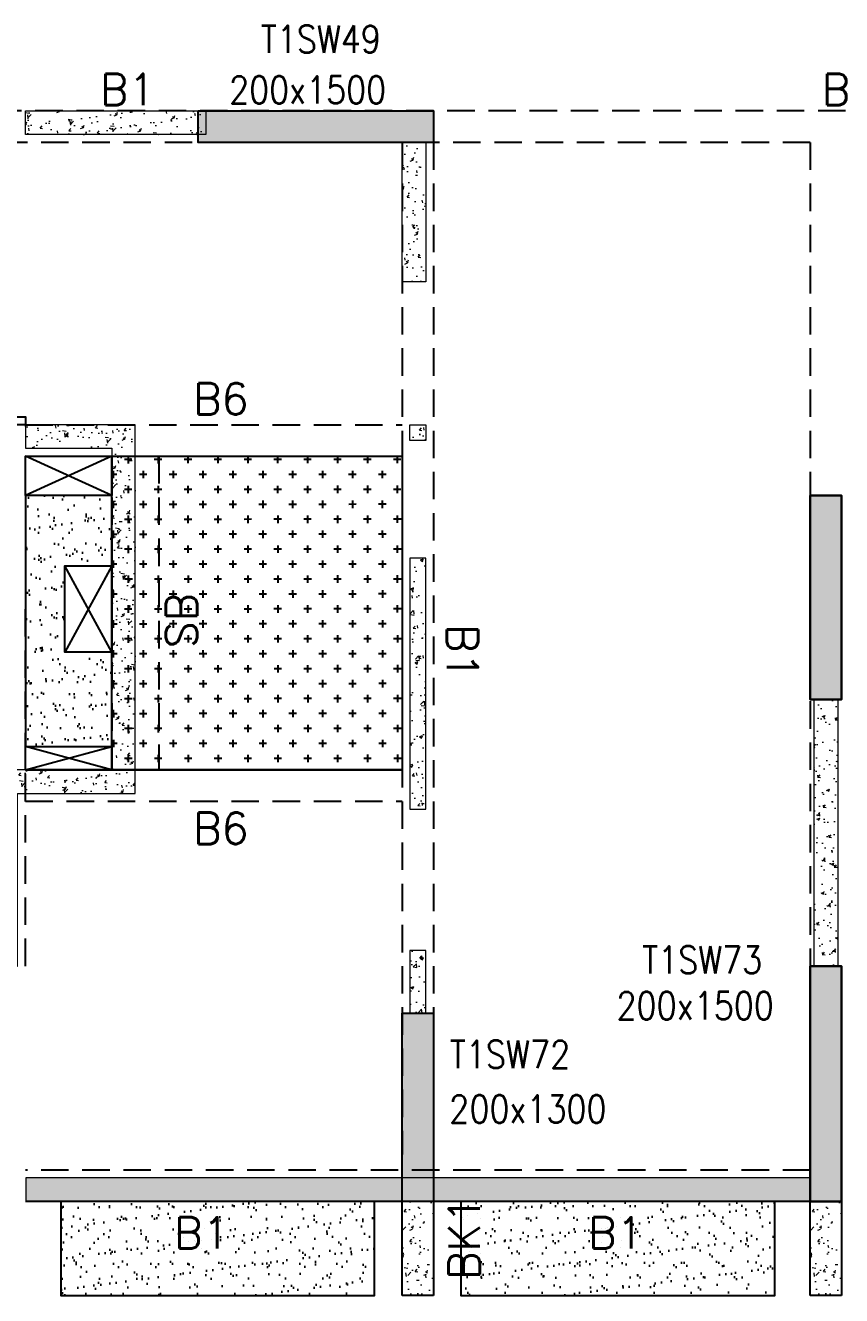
# Model space of a CAD drawing. Header units: millimetres. Extents: x 1078357 to 2594950, y -4969473 to -4636555.
# Drawn here: x 1955626 to 1960826, y -4669704 to -4661608 of the extents above; entities that cross this region are included whole.
import ezdxf

# ---------------------------------------------------------------- set-up
doc = ezdxf.new("R2010")
doc.units = ezdxf.units.MM
for name, pattern in [('CONTINOUS', [0]), ('HIDDEN', [0.375, 0.25, -0.125]), ('New Retail block$0$CONTINOUS', [0])]:
    doc.linetypes.add(name, pattern=pattern)
for name, color, linetype, lineweight in [('A-_ANOTDIMA_D-', 6, 'Continuous', 13), ('COL. NO.', 30, 'Continuous', 25), ('COL. SIZE', 7, 'Continuous', 25), ('HATCH', 8, 'Continuous', 30), ('S-NON STR RCC WALL', 8, 'Continuous', 0)]:
    doc.layers.add(name, color=color, linetype=linetype, lineweight=lineweight)
for name, color, linetype in [('B-200x325', 201, 'HIDDEN'), ('B-200x650', 241, 'HIDDEN'), ('B-300xSLAB THK.', 151, 'Continuous'), ('BK1-200x650', 241, 'HIDDEN'), ('DROP SLAB', 8, 'Continuous'), ('S-COLUMN_SHEAR WALL', 1, 'Continuous'), ('S-PROJECTION', 54, 'New Retail block$0$CONTINOUS'), ('SLAB FOLD', 8, 'Continuous')]:
    doc.layers.add(name, color=color, linetype=linetype)
doc.styles.add('ROMANS', font='romans.shx', dxfattribs={"width": 0.85})

# ---------------------------------------------------------------- blocks, each defined once
blk = doc.blocks.new('G$CD63B60BD')
at = {"layer": 'COL. NO.', "linetype": 'Continuous', "style": 'ROMANS', "width": 0.85}
for s, p in [('T1SW49', (27799.5, 7320.5, -320.4)), ('T1SW73', (30229.3, 1452.6, -320.4)), ('T1SW72', (29004.9, 849.9, -320.4))]:
    blk.add_text(s, height=175, dxfattribs=at).set_placement(p)
at = {"layer": 'COL. SIZE', "linetype": 'Continuous', "style": 'ROMANS', "width": 0.85}
for s, p in [('200x1500', (27598.3, 6997, -320.4)), ('200x1500', (30066.9, 1160.2, -320.4)), ('200x1300', (29000.9, 502.1, -320.4))]:
    blk.add_text(s, height=175, dxfattribs=at).set_placement(p)

msp = doc.modelspace()

# ---------------------------------------------------------------- hatches: boundary and pattern name
at = {"layer": 'DROP SLAB'}
h = msp.add_hatch(dxfattribs=at)
h.set_pattern_fill('CROSS', color=8, scale=15, angle=0.03079)
h.set_pattern_definition([(180.03079016, (-9015663.54, 42172636.92), (-95.19879988, -95.30117261), [47.625, -142.875]), (270.03079016, (-9015687.36, 42172660.72), (95.30117261, -95.19879988), [47.625, -142.875])])
h.paths.add_polyline_path([(1956176.2, -4664353.8), (1958026.2, -4664353.7), (1958026.2, -4666353.5), (1956176.2, -4666353.7)])
at = {"layer": 'HATCH'}
h = msp.add_hatch(dxfattribs=at)
h.set_pattern_fill('AR-SAND', color=8, scale=3, angle=180.02985)
h.set_pattern_definition([(37.47015413, (-4239566.87, 23610371.66), (-4.72361136, 146.8264517), [0, -115.824, 0, -129.54, 0, -123.825]), (7.4701541, (-4239566.87, 23610371.66), (134.9689868, 214.9772528), [0, -62.484, 0, -104.394, 0, -40.005]), (327.47015413, (-4239660.6, 23610371.71), (237.29790347, 0.3075449), [0, -38.1, 0, -137.16, 0, -179.07]), (317.4701541, (-4239660.6, 23610371.7), (229.1017424, 66.759465), [0, -19.05, 0, -89.916, 0, -102.87])])
h.paths.add_polyline_path([(1955626.3, -4666203.7), (1956176.3, -4666203.7), (1956176.3, -4665603.7), (1955876.4, -4665603.7), (1955876.4, -4665053.7), (1956176.3, -4665053.8), (1956176.3, -4664603.7), (1955626.4, -4664603.7)])
h = msp.add_hatch(dxfattribs=at)
h.set_pattern_fill('AR-SAND', color=8, scale=3, angle=179.97015)
h.set_pattern_definition([(37.47015413, (-3111881.55, 18702404.81), (-4.72361136, 146.8264517), [0, -115.824, 0, -129.54, 0, -123.825]), (7.4701541, (-3111881.55, 18702404.8), (134.9689868, 214.9772528), [0, -62.484, 0, -104.394, 0, -40.005]), (327.4701541, (-3111975.27, 18702404.86), (237.2979035, 0.3075449), [0, -38.1, 0, -137.16, 0, -179.07]), (317.4701541, (-3111975.27, 18702404.86), (229.1017424, 66.759465), [0, -19.05, 0, -89.916, 0, -102.87])])
h.paths.add_polyline_path([(1957851.4, -4669103.8), (1955851.4, -4669103.8), (1955851.4, -4669703.8), (1957851.4, -4669703.8)])
h = msp.add_hatch(dxfattribs=at)
h.set_pattern_fill('AR-SAND', color=8, scale=3, angle=179.97015)
h.set_pattern_definition([(37.47015413, (-3114431.55, 18702404.81), (-4.72361136, 146.8264517), [0, -115.824, 0, -129.54, 0, -123.825]), (7.4701541, (-3114431.55, 18702404.8), (134.9689868, 214.9772528), [0, -62.484, 0, -104.394, 0, -40.005]), (327.4701541, (-3114525.27, 18702404.86), (237.2979035, 0.3075449), [0, -38.1, 0, -137.16, 0, -179.07]), (317.4701541, (-3114525.27, 18702404.86), (229.1017424, 66.759465), [0, -19.05, 0, -89.916, 0, -102.87])])
h.paths.add_polyline_path([(1960401.4, -4669103.8), (1958401.4, -4669103.8), (1958401.4, -4669703.8), (1960401.4, -4669703.8)])
at = {"layer": 'S-COLUMN_SHEAR WALL', "lineweight": 25}
h = msp.add_hatch(color=1, dxfattribs=at)
h.dxf.hatch_style = 1
h.paths.add_polyline_path([(1956726.2, -4662153.8), (1958226.2, -4662153.8), (1958226.2, -4662353.8), (1956726.2, -4662353.8)])
at = {"layer": 'S-COLUMN_SHEAR WALL', "lineweight": 25, "extrusion": (-1.00316e-06, -1.91639e-11, 1)}
h = msp.add_hatch(color=1, dxfattribs=at)
h.dxf.hatch_style = 1
h.paths.add_polyline_path([(1960626.2, -4664603.8), (1960826.2, -4664603.8), (1960826.2, -4665903.8), (1960626.2, -4665903.8)])
at = {"layer": 'S-COLUMN_SHEAR WALL', "lineweight": 25, "extrusion": (1.00316e-06, -2.11765e-11, 1)}
h = msp.add_hatch(color=1, dxfattribs=at)
h.dxf.hatch_style = 1
h.paths.add_polyline_path([(1960826.2, -4664603.8), (1960626.2, -4664603.8), (1960626.2, -4665903.8), (1960826.2, -4665903.8)])
at = {"layer": 'S-COLUMN_SHEAR WALL', "lineweight": 25, "extrusion": (-1.00316e-06, -1.91639e-11, 1)}
h = msp.add_hatch(color=1, dxfattribs=at)
h.dxf.hatch_style = 1
h.paths.add_polyline_path([(1960626.2, -4669103.8), (1960826.2, -4669103.8), (1960826.2, -4667603.8), (1960626.2, -4667603.8)])
at = {"layer": 'S-COLUMN_SHEAR WALL', "lineweight": 25, "extrusion": (1.00316e-06, -2.11765e-11, 1)}
h = msp.add_hatch(color=1, dxfattribs=at)
h.dxf.hatch_style = 1
h.paths.add_polyline_path([(1960826.2, -4669103.8), (1960626.2, -4669103.8), (1960626.2, -4667603.8), (1960826.2, -4667603.8)])
at = {"layer": 'S-COLUMN_SHEAR WALL', "lineweight": 25}
h = msp.add_hatch(color=1, dxfattribs=at)
h.dxf.hatch_style = 1
h.paths.add_polyline_path([(1958226.2, -4667903.8), (1958226.2, -4669103.8), (1958026.2, -4669103.8), (1958026.2, -4667903.8)])
at = {"layer": 'S-NON STR RCC WALL'}
h = msp.add_hatch(dxfattribs=at)
h.set_pattern_fill('AR-CONC', color=256)
h.set_pattern_definition([(50, (-4410069.28, 23210408.14), (182.184669, -15.9390855), [19.05, -209.55]), (355, (-4410069.28, 23210408.14), (-35.2434214, 191.0568452), [15.24, -167.6405842]), (100.4514447, (-4410054.1, 23210406.81), (146.9412471, 175.1177519), [16.1900088, -178.0902446]), (46.1842, (-4410069.28, 23210458.94), (271.0790409, -42.042328), [28.575, -314.325]), (96.6355576, (-4410046.7, 23210455.44), (237.404134, 247.4261246), [24.2850231, -267.1356082]), (351.1841512, (-4410069.28, 23210458.94), (237.404134, 247.4261246), [22.859967, -251.459732]), (21, (-4410043.88, 23210446.24), (151.6143913, -102.2651982), [19.05, -209.55]), (326, (-4410043.88, 23210446.24), (61.8020283, 184.1879661), [15.24, -167.64]), (71.451445, (-4410031.24, 23210437.72), (213.4164193, 81.9227689), [16.1900088, -178.0899376]), (37.5, (-4410069.28, 23210408.14), (3.08860325, 84.55503887), [0, -165.608, 0, -170.18, 0, -168.275]), (7.5, (-4410069.28, 23210408.14), (66.8196625, 100.18057482), [0, -97.028, 0, -161.798, 0, -64.135]), (327.5, (-4410125.92, 23210408.14), (135.59059517, -5.728744), [0, -63.5, 0, -198.12, 0, -262.89]), (317.5, (-4410151.32, 23210408.14), (148.1291814, 25.42649103), [0, -82.55, 0, -131.572, 0, -186.69])])
h.paths.add_polyline_path([(1956776.4, -4662303.8), (1955626.4, -4662303.8), (1955626.4, -4662153.8), (1956776.4, -4662153.8)])
h = msp.add_hatch(dxfattribs=at)
h.set_pattern_fill('AR-CONC', color=256, angle=180)
h.set_pattern_definition([(50, (-5493508.74, 27891137.3), (182.184669, -15.93908554), [19.05, -209.55]), (355, (-5493508.74, 27891137.3), (-35.2434214, 191.0568452), [15.24, -167.6405842]), (100.4514447, (-5493493.56, 27891135.97), (146.9412471, 175.1177519), [16.1900088, -178.0902446]), (46.1842, (-5493508.74, 27891188.1), (271.0790409, -42.042328), [28.575, -314.325]), (96.6355576, (-5493486.15, 27891184.6), (237.404134, 247.4261246), [24.2850231, -267.1356082]), (351.1841512, (-5493508.74, 27891188.1), (237.404134, 247.4261246), [22.859967, -251.459732]), (21, (-5493483.34, 27891175.4), (151.6143913, -102.2651982), [19.05, -209.55]), (326, (-5493483.34, 27891175.4), (61.8020283, 184.1879661), [15.24, -167.64]), (71.451445, (-5493470.7, 27891166.87), (213.4164193, 81.9227689), [16.1900088, -178.0899376]), (37.5, (-5493508.74, 27891137.3), (3.08860325, 84.55503887), [0, -165.608, 0, -170.18, 0, -168.275]), (7.5, (-5493508.74, 27891137.3), (66.8196625, 100.18057482), [0, -97.028, 0, -161.798, 0, -64.135]), (327.5, (-5493565.38, 27891137.3), (135.59059517, -5.72874399), [0, -63.5, 0, -198.12, 0, -262.89]), (317.5, (-5493590.78, 27891137.3), (148.1291814, 25.42649103), [0, -82.55, 0, -131.572, 0, -186.69])])
h.paths.add_polyline_path([(1958026.4, -4662353.8), (1958176.4, -4662353.8), (1958176.4, -4663243.7), (1958026.4, -4663243.7)])
h = msp.add_hatch(dxfattribs=at)
h.set_pattern_fill('AR-CONC', color=256, angle=180)
h.set_pattern_definition([(50, (-4410069.28, 23210408.14), (182.184669, -15.9390855), [19.05, -209.55]), (355, (-4410069.28, 23210408.14), (-35.2434214, 191.0568452), [15.24, -167.6405842]), (100.4514447, (-4410054.1, 23210406.81), (146.9412471, 175.1177519), [16.1900088, -178.0902446]), (46.1842, (-4410069.28, 23210458.94), (271.0790409, -42.042328), [28.575, -314.325]), (96.6355576, (-4410046.7, 23210455.44), (237.404134, 247.4261246), [24.2850231, -267.1356082]), (351.1841512, (-4410069.28, 23210458.94), (237.404134, 247.4261246), [22.859967, -251.459732]), (21, (-4410043.88, 23210446.24), (151.6143913, -102.2651982), [19.05, -209.55]), (326, (-4410043.88, 23210446.24), (61.8020283, 184.1879661), [15.24, -167.64]), (71.451445, (-4410031.24, 23210437.72), (213.4164193, 81.9227689), [16.1900088, -178.0899376]), (37.5, (-4410069.28, 23210408.14), (3.08860325, 84.55503887), [0, -165.608, 0, -170.18, 0, -168.275]), (7.5, (-4410069.28, 23210408.14), (66.8196625, 100.18057482), [0, -97.028, 0, -161.798, 0, -64.135]), (327.5, (-4410125.92, 23210408.14), (135.59059517, -5.728744), [0, -63.5, 0, -198.12, 0, -262.89]), (317.5, (-4410151.32, 23210408.14), (148.1291814, 25.42649103), [0, -82.55, 0, -131.572, 0, -186.69])])
h.paths.add_polyline_path([(1956326.4, -4666503.8), (1956326.4, -4664153.8), (1955626.4, -4664153.8), (1955626.4, -4664303.8), (1956176.4, -4664303.8), (1956176.4, -4666353.8), (1955426.4, -4666353.8), (1955426.4, -4667603.8), (1955576.4, -4667603.8), (1955576.4, -4666503.8)])
h = msp.add_hatch(dxfattribs=at)
h.set_pattern_fill('AR-CONC', color=256, angle=180)
h.set_pattern_definition([(50, (3055350.96, -9479255.7), (182.184669, -15.9390855), [19.05, -209.55]), (355, (3055350.96, -9479255.7), (-35.2434214, 191.056845), [15.24, -167.640584]), (100.4514447, (3055366.14, -9479257.02), (146.941247, 175.117752), [16.190009, -178.0902446]), (46.1842, (3055350.96, -9479204.9), (271.079041, -42.042328), [28.575, -314.325]), (96.6355576, (3055373.55, -9479208.4), (237.404134, 247.426125), [24.285023, -267.135608]), (351.184151, (3055350.96, -9479204.9), (237.404134, 247.426125), [22.859967, -251.459732]), (21, (3055376.36, -9479217.6), (151.6143913, -102.265198), [19.05, -209.55]), (326, (3055376.36, -9479217.6), (61.802028, 184.187966), [15.24, -167.64]), (71.451445, (3055389, -9479226.12), (213.416419, 81.922769), [16.190009, -178.0899376]), (37.5, (3055350.96, -9479255.69), (3.08860325, 84.5550389), [0, -165.608, 0, -170.18, 0, -168.275]), (7.5, (3055350.96, -9479255.69), (66.8196625, 100.1805748), [0, -97.028, 0, -161.798, 0, -64.135]), (327.5, (3055294.32, -9479255.69), (135.5905952, -5.728744), [0, -63.5, 0, -198.12, 0, -262.89]), (317.5, (3055268.92, -9479255.69), (148.1291814, 25.426491), [0, -82.55, 0, -131.572, 0, -186.69])])
h.paths.add_polyline_path([(1958076.4, -4664153.6), (1958176.4, -4664153.6), (1958176.4, -4664253.6), (1958076.4, -4664253.6)])
h = msp.add_hatch(dxfattribs=at)
h.set_pattern_fill('AR-CONC', color=256, angle=180)
h.set_pattern_definition([(50, (3055364.17, -9477891.03), (182.184669, -15.9390855), [19.05, -209.55]), (355, (3055364.17, -9477891.03), (-35.2434214, 191.056845), [15.24, -167.640584]), (100.4514447, (3055379.36, -9477892.36), (146.941247, 175.117752), [16.190009, -178.0902446]), (46.1842, (3055364.17, -9477840.23), (271.079041, -42.042328), [28.575, -314.325]), (96.6355576, (3055386.76, -9477843.73), (237.404134, 247.426125), [24.285023, -267.135608]), (351.184151, (3055364.17, -9477840.23), (237.404134, 247.426125), [22.859967, -251.459732]), (21, (3055389.57, -9477852.93), (151.6143913, -102.265198), [19.05, -209.55]), (326, (3055389.57, -9477852.93), (61.802028, 184.187966), [15.24, -167.64]), (71.451445, (3055402.2, -9477861.45), (213.416419, 81.922769), [16.190009, -178.0899376]), (37.5, (3055364.173, -9477891.03), (3.08860325, 84.5550389), [0, -165.608, 0, -170.18, 0, -168.275]), (7.5, (3055364.17, -9477891.03), (66.8196625, 100.1805748), [0, -97.028, 0, -161.798, 0, -64.135]), (327.5, (3055307.53, -9477891.03), (135.5905952, -5.728744), [0, -63.5, 0, -198.12, 0, -262.89]), (317.5, (3055282.13, -9477891.03), (148.1291814, 25.426491), [0, -82.55, 0, -131.572, 0, -186.69])])
h.paths.add_polyline_path([(1958076.4, -4666603.6), (1958176.4, -4666603.6), (1958176.4, -4665003.6), (1958076.4, -4665003.6)])
at = {"layer": 'S-NON STR RCC WALL', "ltscale": 700}
h = msp.add_hatch(dxfattribs=at)
h.set_pattern_fill('AR-CONC', color=256)
h.set_pattern_definition([(50, (827535.1, -118119.31), (182.184669, -15.9390855), [19.05, -209.55]), (355, (827535.1, -118119.31), (-35.2434214, 191.056845), [15.24, -167.640584]), (100.4514447, (827550.29, -118120.64), (146.941247, 175.117752), [16.190009, -178.0902446]), (46.1842, (827535.1, -118068.51), (271.079041, -42.042328), [28.575, -314.325]), (96.6355576, (827557.7, -118072.02), (237.404134, 247.426125), [24.285023, -267.135608]), (351.184151, (827535.1, -118068.5), (237.404134, 247.426125), [22.859967, -251.459732]), (21, (827560.5, -118081.21), (151.6143913, -102.265198), [19.05, -209.55]), (326, (827560.5, -118081.21), (61.802028, 184.187966), [15.24, -167.64]), (71.451445, (827573.14, -118089.74), (213.416419, 81.922769), [16.190009, -178.0899376]), (37.5, (827535.104, -118119.31), (3.08860325, 84.5550389), [0, -165.608, 0, -170.18, 0, -168.275]), (7.5, (827535.1, -118119.31), (66.8196625, 100.1805748), [0, -97.028, 0, -161.798, 0, -64.135]), (327.5, (827478.46, -118119.31), (135.5905952, -5.728744), [0, -63.5, 0, -198.12, 0, -262.89]), (317.5, (827453.06, -118119.31), (148.1291814, 25.426491), [0, -82.55, 0, -131.572, 0, -186.69])])
h.paths.add_polyline_path([(1960651.4, -4665903.8), (1960801.4, -4665903.8), (1960801.4, -4667603.8), (1960651.4, -4667603.8)])
at = {"layer": 'S-NON STR RCC WALL'}
h = msp.add_hatch(dxfattribs=at)
h.set_pattern_fill('AR-CONC', color=256, angle=180)
h.set_pattern_definition([(50, (1958139.46, -4793871.84), (182.18467, -15.93909), [19.05, -209.55]), (355, (1958139.46, -4793871.84), (-35.24342, 191.05685), [15.24, -167.64058]), (100.45144, (1958154.64, -4793873.17), (146.94125, 175.11775), [16.19, -178.09024]), (46.1842, (1958139.46, -4793821.04), (271.07904, -42.04233), [28.575, -314.325]), (96.63556, (1958162.05, -4793824.55), (237.40413, 247.4261), [24.285, -267.1356]), (351.18415, (1958139.46, -4793821.04), (237.40413, 247.4261), [22.85997, -251.45973]), (21, (1958164.86, -4793833.74), (151.6144, -102.2652), [19.05, -209.55]), (326, (1958164.86, -4793833.74), (61.80203, 184.18797), [15.24, -167.64]), (71.45144, (1958177.5, -4793842.26), (213.41642, 81.92277), [16.19, -178.08994]), (37.5, (1958139.46, -4793871.84), (3.088603, 84.55504), [0, -165.608, 0, -170.18, 0, -168.275]), (7.5, (1958139.46, -4793871.84), (66.81966, 100.180575), [0, -97.028, 0, -161.798, 0, -64.135]), (327.5, (1958082.816, -4793871.84), (135.590595, -5.728744), [0, -63.5, 0, -198.12, 0, -262.89]), (317.5, (1958057.42, -4793871.84), (148.12918, 25.42649), [0, -82.55, 0, -131.572, 0, -186.69])])
h.paths.add_polyline_path([(1958076.4, -4667904.1), (1958176.4, -4667904.1), (1958176.4, -4667503.6), (1958076.4, -4667503.6)])
h = msp.add_hatch(dxfattribs=at)
h.set_pattern_fill('AR-CONC', color=256, angle=180)
h.set_pattern_definition([(50, (-5507294, 27894427.33), (182.184669, -15.93908554), [19.05, -209.55]), (355, (-5507294, 27894427.33), (-35.2434214, 191.0568452), [15.24, -167.6405842]), (100.4514447, (-5507278.81, 27894426), (146.9412471, 175.1177519), [16.1900088, -178.0902446]), (46.1842, (-5507294, 27894478.13), (271.0790409, -42.042328), [28.575, -314.325]), (96.6355576, (-5507271.4, 27894474.62), (237.404134, 247.4261246), [24.2850231, -267.1356082]), (351.1841512, (-5507294, 27894478.13), (237.404134, 247.4261246), [22.859967, -251.459732]), (21, (-5507268.6, 27894465.43), (151.6143913, -102.2651982), [19.05, -209.55]), (326, (-5507268.6, 27894465.43), (61.8020283, 184.1879661), [15.24, -167.64]), (71.451445, (-5507255.96, 27894456.9), (213.4164193, 81.9227689), [16.1900088, -178.0899376]), (37.5, (-5507293.994, 27894427.326), (3.08860325, 84.55503887), [0, -165.608, 0, -170.18, 0, -168.275]), (7.5, (-5507293.99, 27894427.33), (66.8196625, 100.18057482), [0, -97.028, 0, -161.798, 0, -64.135]), (327.5, (-5507350.636, 27894427.326), (135.59059517, -5.72874399), [0, -63.5, 0, -198.12, 0, -262.89]), (317.5, (-5507376.04, 27894427.33), (148.1291814, 25.42649103), [0, -82.55, 0, -131.572, 0, -186.69])])
h.paths.add_polyline_path([(1955629.4, -4669103.8), (1960626.4, -4669103.8), (1960626.4, -4668953.8), (1955629.4, -4668953.8)])
h = msp.add_hatch(dxfattribs=at)
h.set_pattern_fill('AR-CONC', color=256, angle=180)
h.set_pattern_definition([(50, (-7672146.08, 37570003.53), (182.184669, -15.93908554), [19.05, -209.55]), (355, (-7672146.08, 37570003.53), (-35.2434214, 191.0568452), [15.24, -167.6405842]), (100.4514447, (-7672130.9, 37570002.2), (146.9412471, 175.1177519), [16.1900088, -178.0902446]), (46.1842, (-7672146.08, 37570054.33), (271.0790409, -42.0423279), [28.575, -314.325]), (96.6355576, (-7672123.5, 37570050.82), (237.404134, 247.4261246), [24.2850231, -267.1356082]), (351.1841512, (-7672146.08, 37570054.33), (237.404134, 247.4261246), [22.859967, -251.459732]), (21, (-7672120.68, 37570041.63), (151.61439127, -102.2651982), [19.05, -209.55]), (326, (-7672120.68, 37570041.63), (61.80202835, 184.1879661), [15.24, -167.64]), (71.451445, (-7672108.04, 37570033.1), (213.4164193, 81.9227689), [16.1900088, -178.0899376]), (37.5, (-7672146.08, 37570003.525), (3.08860325, 84.55503887), [0, -165.608, 0, -170.18, 0, -168.275]), (7.5, (-7672146.08, 37570003.525), (66.81966251, 100.18057482), [0, -97.028, 0, -161.798, 0, -64.135]), (327.5, (-7672202.72, 37570003.525), (135.59059517, -5.72874399), [0, -63.5, 0, -198.12, 0, -262.89]), (317.5, (-7672228.12, 37570003.53), (148.1291814, 25.42649103), [0, -82.55, 0, -131.572, 0, -186.69])])
h.paths.add_polyline_path([(1958226.2, -4669103.7), (1958026.2, -4669103.7), (1958026.2, -4669703.7), (1958226.2, -4669703.7), (1958226.2, -4669703.7), (1958226.2, -4669103.9)], is_closed=False)
h = msp.add_hatch(dxfattribs=at)
h.set_pattern_fill('AR-CONC', color=256, angle=180)
h.set_pattern_definition([(50, (-7669546.06, 37570003.53), (182.184669, -15.93908554), [19.05, -209.55]), (355, (-7669546.06, 37570003.53), (-35.2434214, 191.0568452), [15.24, -167.6405842]), (100.4514447, (-7669530.87, 37570002.2), (146.9412471, 175.1177519), [16.1900088, -178.0902446]), (46.1842, (-7669546.06, 37570054.33), (271.0790409, -42.0423279), [28.575, -314.325]), (96.6355576, (-7669523.47, 37570050.82), (237.404134, 247.4261246), [24.2850231, -267.1356082]), (351.1841512, (-7669546.06, 37570054.33), (237.404134, 247.4261246), [22.859967, -251.459732]), (21, (-7669520.66, 37570041.63), (151.61439127, -102.2651982), [19.05, -209.55]), (326, (-7669520.66, 37570041.63), (61.80202835, 184.1879661), [15.24, -167.64]), (71.451445, (-7669508.02, 37570033.1), (213.4164193, 81.9227689), [16.1900088, -178.0899376]), (37.5, (-7669546.057, 37570003.526), (3.08860325, 84.55503887), [0, -165.608, 0, -170.18, 0, -168.275]), (7.5, (-7669546.06, 37570003.53), (66.81966251, 100.18057482), [0, -97.028, 0, -161.798, 0, -64.135]), (327.5, (-7669602.7, 37570003.526), (135.59059517, -5.72874399), [0, -63.5, 0, -198.12, 0, -262.89]), (317.5, (-7669628.1, 37570003.53), (148.1291814, 25.42649103), [0, -82.55, 0, -131.572, 0, -186.69])])
h.paths.add_polyline_path([(1960826.2, -4669103.7), (1960626.2, -4669103.7), (1960626.2, -4669703.7), (1960826.2, -4669703.7), (1960826.2, -4669703.7), (1960826.2, -4669103.9)], is_closed=False)

# ---------------------------------------------------------------- linework, layer by layer
at = {"layer": 'B-200x325', "ltscale": 700}
for p, q in [((1955626.3, -4664153.8, 0), (1958026.1, -4664153.7, 0)), ((1955626.2, -4666553.5, 0), (1958026.1, -4666553.5, 0))]:
    msp.add_line(p, q, dxfattribs=at)
at = {"layer": 'B-200x325', "linetype": 'Continuous', "ltscale": 700}
for p, q in [((1955626.3, -4664353.8, 0), (1958026.1, -4664353.7, 0)), ((1955626.2, -4666353.5, 0), (1958026.1, -4666353.5, 0))]:
    msp.add_line(p, q, dxfattribs=at)
at = {"layer": 'B-200x650', "linetype": 'HIDDEN', "ltscale": 700}
for p, q in [((1967151.2, -4662153.8, 0), (1954969.8, -4662153.8, 0)), ((1960626.4, -4662353.8, 0), (1954969.8, -4662353.8, 0)), ((1958026.4, -4662353.8, 0), (1958026.4, -4668803.7, 0)), ((1958226.4, -4662353.8, 0), (1958226.4, -4668803.7, 0)), ((1960626.4, -4662353.8, 0), (1960626.4, -4664603.8, 0)), ((1960626.4, -4664603.8, 0), (1960626.4, -4667603.8, 0)), ((1955626.4, -4667603.8, 0), (1955626.4, -4665303.7, 0)), ((1960626.4, -4668903.7, 0), (1955626.4, -4668903.7, 0))]:
    msp.add_line(p, q, dxfattribs=at)
at = {"layer": 'B-200x650', "linetype": 'CONTINOUS', "ltscale": 700}
for p, q in [((1960626.4, -4669103.7, 0), (1955626.4, -4669103.7, 0)), ((1958026.2, -4669703.8, 0), (1958026.2, -4669103.8, 0)), ((1958226.2, -4669103.8, 0), (1958226.2, -4669703.8, 0)), ((1960626.2, -4669703.8, 0), (1960626.2, -4669103.8, 0)), ((1960826.2, -4669103.8, 0), (1960826.2, -4669703.8, 0)), ((1958226.2, -4669703.8, 0), (1958026.2, -4669703.8, 0)), ((1960826.2, -4669703.8, 0), (1960626.2, -4669703.8, 0))]:
    msp.add_line(p, q, dxfattribs=at)
at = {"layer": 'B-300xSLAB THK.', "linetype": 'HIDDEN', "ltscale": 700}
for p, q in [((1956176.2, -4664354, 0), (1956176.2, -4666353.7, 0)), ((1956476.2, -4664354, 0), (1956476.2, -4666353.7, 0))]:
    msp.add_line(p, q, dxfattribs=at)
at = {"layer": 'BK1-200x650', "linetype": 'Continuous', "ltscale": 700, "elevation": 0}
msp.add_lwpolyline([(1955626.5, -4664153.8), (1955426.4, -4664153.8), (1955426.4, -4664103.7), (1955626.5, -4664103.7)], close=True, dxfattribs=at)
at = {"layer": 'DROP SLAB', "color": 3, "linetype": 'CONTINOUS', "ltscale": 500}
for p, q in [((1956176.4, -4664353.7, 0), (1955626.4, -4664603.7, 0)), ((1956176.4, -4664603.7, 0), (1955626.5, -4664353.7, 0)), ((1956176.4, -4665603.7, 0), (1955876.4, -4665053.7, 0)), ((1956176.4, -4665053.7, 0), (1955876.4, -4665603.7, 0)), ((1956175.5, -4666353.5, 0), (1955626.4, -4666203.7, 0)), ((1955626.4, -4666353.7, 0), (1956176.4, -4666203.7, 0))]:
    msp.add_line(p, q, dxfattribs=at)
at = {"layer": 'DROP SLAB', "color": 3, "linetype": 'CONTINOUS', "ltscale": 500, "elevation": 0}
for points in [[(1956176.4, -4664603.7), (1955626.5, -4664603.7), (1955626.5, -4664353.7), (1956176.4, -4664353.7)], [(1956176.2, -4664353.8), (1958026.2, -4664353.7), (1958026.2, -4666353.5), (1956176.2, -4666353.7)], [(1956176.4, -4665603.7), (1955876.4, -4665603.7), (1955876.4, -4665053.7), (1956176.4, -4665053.7)], [(1956176.4, -4666353.5), (1955626.4, -4666353.5), (1955626.4, -4666203.7), (1956176.4, -4666203.7)]]:
    msp.add_lwpolyline(points, close=True, dxfattribs=at)
at = {"layer": 'S-COLUMN_SHEAR WALL', "color": 1, "lineweight": 25, "elevation": 0}
for points in [[(1956726.2, -4662153.8), (1958226.2, -4662153.8), (1958226.2, -4662353.8), (1956726.2, -4662353.8)], [(1958026.2, -4667904), (1958226.2, -4667904), (1958226.2, -4669103.8), (1958026.2, -4669103.8)]]:
    msp.add_lwpolyline(points, close=True, dxfattribs=at)
at = {"layer": 'S-COLUMN_SHEAR WALL', "color": 1, "lineweight": 25, "extrusion": (-1.00316e-06, -1.91639e-11, 1), "elevation": -2}
for points in [[(1960626.2, -4664603.8), (1960826.2, -4664603.8), (1960826.2, -4665903.8), (1960626.2, -4665903.8)], [(1960626.2, -4669103.8), (1960826.2, -4669103.8), (1960826.2, -4667603.8), (1960626.2, -4667603.8)]]:
    msp.add_lwpolyline(points, close=True, dxfattribs=at)
at = {"layer": 'S-COLUMN_SHEAR WALL', "color": 1, "lineweight": 25, "extrusion": (1.00316e-06, -2.11765e-11, 1), "elevation": 2}
for points in [[(1960826.2, -4664603.8), (1960626.2, -4664603.8), (1960626.2, -4665903.8), (1960826.2, -4665903.8)], [(1960826.2, -4669103.8), (1960626.2, -4669103.8), (1960626.2, -4667603.8), (1960826.2, -4667603.8)]]:
    msp.add_lwpolyline(points, close=True, dxfattribs=at)
at = {"layer": 'S-NON STR RCC WALL', "ltscale": 700, "elevation": 0}
for points in [[(1956776.4, -4662303.8), (1955626.4, -4662303.8), (1955626.4, -4662153.8), (1956776.4, -4662153.8)], [(1958026.4, -4662353.8), (1958176.4, -4662353.8), (1958176.4, -4663243.7), (1958026.4, -4663243.7)], [(1958076.4, -4664153.6), (1958176.4, -4664153.6), (1958176.4, -4664253.6), (1958076.4, -4664253.6)], [(1958076.4, -4666603.6), (1958176.4, -4666603.6), (1958176.4, -4665003.6), (1958076.4, -4665003.6)], [(1960651.4, -4665903.8), (1960801.4, -4665903.8), (1960801.4, -4667603.8), (1960651.4, -4667603.8)]]:
    msp.add_lwpolyline(points, close=True, dxfattribs=at)
at = {"layer": 'S-NON STR RCC WALL', "elevation": 0}
for points in [[(1956326.4, -4666503.8), (1956326.4, -4664153.8), (1955626.4, -4664153.8), (1955626.4, -4664303.8), (1956176.4, -4664303.8), (1956176.4, -4666353.8), (1955426.4, -4666353.8), (1955426.4, -4667603.8), (1955576.4, -4667603.8), (1955576.4, -4666503.8)], [(1958076.4, -4667904.1), (1958176.4, -4667904.1), (1958176.4, -4667503.6), (1958076.4, -4667503.6)], [(1955629.4, -4669103.8), (1960626.4, -4669103.8), (1960626.4, -4668953.8), (1955629.4, -4668953.8)]]:
    msp.add_lwpolyline(points, close=True, dxfattribs=at)
at = {"layer": 'S-PROJECTION', "elevation": 0}
for points in [[(1957851.4, -4669103.8), (1955851.4, -4669103.8), (1955851.4, -4669703.8), (1957851.4, -4669703.8)], [(1960401.4, -4669103.8), (1958401.4, -4669103.8), (1958401.4, -4669703.8), (1960401.4, -4669703.8)]]:
    msp.add_lwpolyline(points, close=True, dxfattribs=at)
at = {"layer": 'SLAB FOLD', "color": 8, "ltscale": 1000, "elevation": 0}
msp.add_lwpolyline([(1955626.3, -4666203.7), (1956176.3, -4666203.7), (1956176.3, -4665603.7), (1955876.4, -4665603.7), (1955876.4, -4665053.7), (1956176.3, -4665053.8), (1956176.3, -4664603.7), (1955626.4, -4664603.7), (1955626.3, -4666203.7)], dxfattribs=at)

# ---------------------------------------------------------------- block references
at = {"layer": 'A-_ANOTDIMA_D-', "color": 2, "ltscale": 700}
msp.add_blockref('G$CD63B60BD', (1929326.2, -4669103.8, 0), dxfattribs=at)

# ---------------------------------------------------------------- texts
at = {"layer": 'B-200x325', "linetype": 'Continuous', "ltscale": 700, "style": 'ROMANS'}
for p in [(1956695.7, -4664088.5, -2.7), (1956695.7, -4666825.7, -2.7)]:
    msp.add_text('B6', height=200, rotation=0.00134, dxfattribs=at).set_placement(p)
at = {"layer": 'B-200x650', "linetype": 'HIDDEN', "ltscale": 500, "style": 'ROMANS'}
for rotation, p in [(0.00094, (1956101.9, -4662116.6, -2.7)), (0.00094, (1960700.9, -4662116.6, -2.7)), (269.99906, (1958310.3, -4665425.1, -2.7)), (0.00094, (1956574.5, -4669404.1, -2.7)), (0.00094, (1959212.2, -4669404.1, -2.7))]:
    msp.add_text('B1', height=200, rotation=rotation, dxfattribs=at).set_placement(p)
at = {"layer": 'B-200x650', "linetype": 'CONTINOUS', "ltscale": 700, "style": 'ROMANS'}
msp.add_text('BK1', height=200, rotation=90, dxfattribs=at).set_placement((1958521.9, -4669603.4, 50))
at = {"layer": 'B-300xSLAB THK.', "linetype": 'Continuous', "ltscale": 700, "style": 'ROMANS'}
msp.add_text('SB', height=200, rotation=90.00094, dxfattribs=at).set_placement((1956720.9, -4665578, -2.7))

doc.saveas('drawing.dxf')
